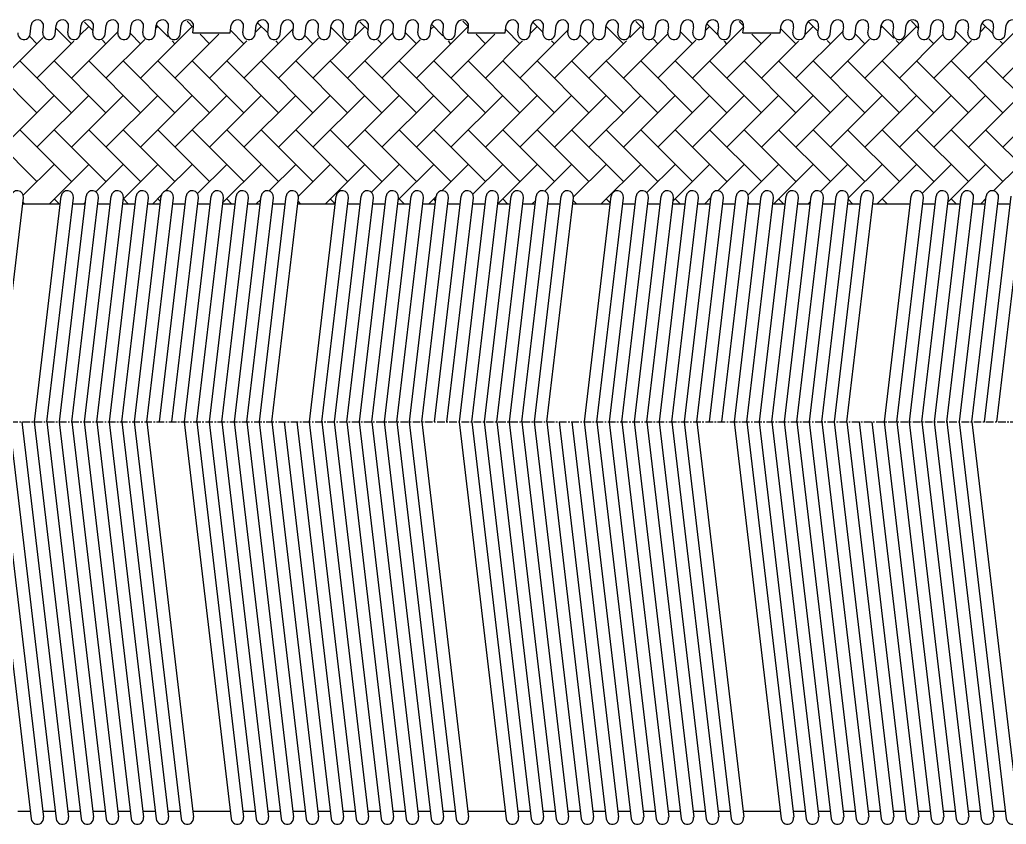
# Model space of a CAD drawing. Extents: x 3 to 1178, y 0 to 266.
# Drawn here: x 554.8 to 716.6, y 134.2 to 266.2 of the extents above; entities that cross this region are included whole.
import ezdxf

# ---------------------------------------------------------------- set-up
doc = ezdxf.new("R2010")
doc.units = 0
doc.linetypes.add('CENTER', pattern=[2, 1.25, -0.25, 0.25, -0.25])
doc.layers.get('0').update_dxf_attribs({"linetype": 'CONTINUOUS'})
doc.layers.add('CENTER', color=1, linetype='CENTER')

# ---------------------------------------------------------------- blocks, each defined once
blk = doc.blocks.new('*X8')
at = {"color": 0, "linetype": 'CONTINUOUS'}
for p, q in [((566.9, 264.38), (565.44, 265.85)), ((579.18, 263.42), (577.28, 265.32)), ((583.36, 264.89), (582.28, 265.98)), ((595.56, 264.01), (593.9, 265.67)), ((612.02, 264.52), (610.64, 265.9)), ((624.24, 263.61), (622.43, 265.42)), ((628.46, 265.05), (627.53, 265.98)), ((640.68, 264.15), (639.08, 265.74)), ((657.14, 264.66), (655.85, 265.94)), ((669.33, 263.77), (667.58, 265.52)), ((673.52, 265.24), (672.82, 265.94)), ((685.79, 264.28), (684.27, 265.81)), ((702.25, 264.8), (701.08, 265.97)), ((714.45, 263.91), (712.75, 265.61)), ((563.33, 262.3), (560.79, 264.83)), ((570.99, 264.3), (563.33, 256.64)), ((566.16, 265.12), (564.76, 263.73)), ((574.64, 262.3), (572.99, 263.95)), ((583.13, 265.12), (574.64, 256.64)), ((577.47, 265.12), (577.19, 264.85)), ((587.5, 263.84), (580.3, 256.64)), ((585.96, 262.3), (584.41, 263.84)), ((591.61, 262.3), (589.45, 264.46)), ((599.75, 264.78), (591.61, 256.64)), ((594.44, 265.12), (593.52, 264.2)), ((608.58, 262.3), (605.91, 264.97)), ((616.07, 264.13), (608.58, 256.64)), ((611.41, 265.12), (609.84, 263.55)), ((619.9, 262.3), (618.1, 264.09)), ((628.38, 265.12), (619.9, 256.64)), ((622.73, 265.12), (622.27, 264.67)), ((632.76, 263.84), (625.55, 256.64)), ((631.21, 262.3), (629.67, 263.84)), ((636.87, 262.3), (634.56, 264.6)), ((644.83, 264.6), (636.87, 256.64)), ((639.7, 265.12), (638.6, 264.02)), ((648.18, 262.3), (646.76, 263.72)), ((653.84, 262.3), (651.03, 265.11)), ((661.15, 263.95), (653.84, 256.64)), ((656.67, 265.12), (654.88, 263.33)), ((665.15, 262.3), (663.22, 264.23)), ((673.56, 265.05), (665.15, 256.64)), ((667.98, 265.12), (667.35, 264.5)), ((678.01, 263.84), (670.81, 256.64)), ((676.47, 262.3), (674.92, 263.84)), ((682.12, 262.3), (679.68, 264.74)), ((689.91, 264.42), (682.12, 256.64)), ((684.95, 265.12), (683.68, 263.85)), ((693.44, 262.3), (691.88, 263.86)), ((701.92, 265.12), (693.44, 256.64)), ((696.27, 265.12), (696.11, 264.97)), ((698.16, 263.23), (696.15, 265.24)), ((706.23, 263.78), (699.09, 256.64)), ((710.41, 262.3), (708.34, 264.37)), ((718.66, 264.89), (710.41, 256.64)), ((713.24, 265.12), (712.43, 264.32)), ((723.27, 263.84), (716.06, 256.64)), ((558.71, 263.33), (552.02, 256.64)), ((557.67, 262.3), (556.52, 263.45)), ((563.74, 262.71), (557.67, 256.64)), ((568.99, 262.3), (568.4, 262.88)), ((575.34, 262.99), (568.99, 256.64)), ((580.3, 262.3), (579.84, 262.76)), ((592.09, 262.77), (585.96, 256.64)), ((597.27, 262.3), (596.82, 262.75)), ((603.86, 263.23), (597.27, 256.64)), ((602.93, 262.3), (601.64, 263.58)), ((609.01, 262.73), (602.93, 256.64)), ((614.24, 262.3), (613.59, 262.95)), ((620.52, 262.92), (614.24, 256.64)), ((625.55, 262.3), (625.13, 262.72)), ((637.31, 262.74), (631.21, 256.64)), ((642.53, 262.3), (642.03, 262.79)), ((649.02, 263.13), (642.53, 256.64)), ((654.33, 262.79), (648.18, 256.64)), ((659.5, 262.3), (658.77, 263.02)), ((665.72, 262.86), (659.5, 256.64)), ((670.81, 262.3), (670.39, 262.71)), ((682.54, 262.72), (676.47, 256.64)), ((687.78, 262.3), (687.24, 262.84)), ((694.19, 263.05), (687.78, 256.64)), ((699.09, 262.3), (698.55, 262.84)), ((704.75, 262.3), (703.94, 263.1)), ((710.92, 262.81), (704.75, 256.64)), ((716.06, 262.3), (715.63, 262.73)), ((557.67, 250.98), (549.19, 259.47)), ((563.33, 250.98), (554.84, 259.47)), ((568.99, 250.98), (560.5, 259.47)), ((574.64, 250.98), (566.16, 259.47)), ((580.3, 250.98), (571.81, 259.47)), ((585.96, 250.98), (577.47, 259.47)), ((591.61, 250.98), (583.13, 259.47)), ((597.27, 250.98), (588.79, 259.47)), ((602.93, 250.98), (594.44, 259.47)), ((608.58, 250.98), (600.1, 259.47)), ((614.24, 250.98), (605.76, 259.47)), ((619.9, 250.98), (611.41, 259.47)), ((625.55, 250.98), (617.07, 259.47)), ((631.21, 250.98), (622.73, 259.47)), ((636.87, 250.98), (628.38, 259.47)), ((642.53, 250.98), (634.04, 259.47)), ((648.18, 250.98), (639.7, 259.47)), ((653.84, 250.98), (645.35, 259.47)), ((659.5, 250.98), (651.01, 259.47)), ((665.15, 250.98), (656.67, 259.47)), ((670.81, 250.98), (662.32, 259.47)), ((676.47, 250.98), (667.98, 259.47)), ((682.12, 250.98), (673.64, 259.47)), ((687.78, 250.98), (679.29, 259.47)), ((693.44, 250.98), (684.95, 259.47)), ((699.09, 250.98), (690.61, 259.47)), ((704.75, 250.98), (696.27, 259.47)), ((710.41, 250.98), (701.92, 259.47)), ((716.06, 250.98), (707.58, 259.47)), ((721.72, 250.98), (713.24, 259.47)), ((560.5, 253.81), (552.02, 245.33)), ((566.16, 253.81), (557.67, 245.33)), ((571.81, 253.81), (563.33, 245.33)), ((577.47, 253.81), (568.99, 245.33)), ((583.13, 253.81), (574.64, 245.33)), ((588.79, 253.81), (580.3, 245.33)), ((594.44, 253.81), (585.96, 245.33)), ((600.1, 253.81), (591.61, 245.33)), ((605.76, 253.81), (597.27, 245.33)), ((611.41, 253.81), (602.93, 245.33)), ((617.07, 253.81), (608.58, 245.33)), ((622.73, 253.81), (614.24, 245.33)), ((628.38, 253.81), (619.9, 245.33)), ((634.04, 253.81), (625.55, 245.33)), ((639.7, 253.81), (631.21, 245.33)), ((645.35, 253.81), (636.87, 245.33)), ((651.01, 253.81), (642.53, 245.33)), ((656.67, 253.81), (648.18, 245.33)), ((662.32, 253.81), (653.84, 245.33)), ((667.98, 253.81), (659.5, 245.33)), ((673.64, 253.81), (665.15, 245.33)), ((679.29, 253.81), (670.81, 245.33)), ((684.95, 253.81), (676.47, 245.33)), ((690.61, 253.81), (682.12, 245.33)), ((696.27, 253.81), (687.78, 245.33)), ((701.92, 253.81), (693.44, 245.33)), ((707.58, 253.81), (699.09, 245.33)), ((713.24, 253.81), (704.75, 245.33)), ((718.89, 253.81), (710.41, 245.33)), ((724.55, 253.81), (716.06, 245.33)), ((557.67, 239.67), (549.19, 248.15)), ((563.33, 239.67), (554.84, 248.15)), ((568.99, 239.67), (560.5, 248.15)), ((574.64, 239.67), (566.16, 248.15)), ((580.3, 239.67), (571.81, 248.15)), ((585.96, 239.67), (577.47, 248.15)), ((591.61, 239.67), (583.13, 248.15)), ((597.27, 239.67), (588.79, 248.15)), ((602.93, 239.67), (594.44, 248.15)), ((608.58, 239.67), (600.1, 248.15)), ((614.24, 239.67), (605.76, 248.15)), ((619.9, 239.67), (611.41, 248.15)), ((625.55, 239.67), (617.07, 248.15)), ((631.21, 239.67), (622.73, 248.15)), ((636.87, 239.67), (628.38, 248.15)), ((642.53, 239.67), (634.04, 248.15)), ((648.18, 239.67), (639.7, 248.15)), ((653.84, 239.67), (645.35, 248.15)), ((659.5, 239.67), (651.01, 248.15)), ((665.15, 239.67), (656.67, 248.15)), ((670.81, 239.67), (662.32, 248.15)), ((676.47, 239.67), (667.98, 248.15)), ((682.12, 239.67), (673.64, 248.15)), ((687.78, 239.67), (679.29, 248.15)), ((693.44, 239.67), (684.95, 248.15)), ((699.09, 239.67), (690.61, 248.15)), ((704.75, 239.67), (696.27, 248.15)), ((710.41, 239.67), (701.92, 248.15)), ((716.06, 239.67), (707.58, 248.15)), ((721.72, 239.67), (713.24, 248.15)), ((560.5, 242.5), (555.43, 237.43)), ((566.16, 242.5), (559.7, 236.04)), ((571.81, 242.5), (567.32, 238)), ((577.47, 242.5), (571.84, 236.87)), ((583.13, 242.5), (578.77, 238.14)), ((588.79, 242.5), (584, 237.71)), ((594.44, 242.5), (588.17, 236.22)), ((600.1, 242.5), (595.74, 238.14)), ((605.76, 242.5), (600.56, 237.3)), ((611.41, 242.5), (604.96, 236.04)), ((617.07, 242.5), (612.51, 237.94)), ((622.73, 242.5), (616.92, 236.69)), ((628.38, 242.5), (624.06, 238.18)), ((634.04, 242.5), (629.16, 237.62)), ((639.7, 242.5), (633.25, 236.05)), ((645.35, 242.5), (640.95, 238.1)), ((651.01, 242.5), (645.67, 237.16)), ((656.67, 242.5), (650.21, 236.04)), ((662.32, 242.5), (657.69, 237.86)), ((667.98, 242.5), (662, 236.52)), ((673.64, 242.5), (669.32, 238.18)), ((679.29, 242.5), (674.31, 237.51)), ((684.95, 242.5), (678.5, 236.04)), ((690.61, 242.5), (686.15, 238.04)), ((696.27, 242.5), (690.76, 236.99)), ((701.92, 242.5), (695.47, 236.04)), ((707.58, 242.5), (702.86, 237.78)), ((713.24, 242.5), (707.08, 236.34)), ((718.89, 242.5), (714.55, 238.16)), ((555.64, 236.04), (555.38, 236.31)), ((561.3, 236.04), (560.5, 236.84)), ((565.61, 236.29), (565.36, 236.04)), ((572.61, 236.04), (571.84, 236.82)), ((578.06, 237.42), (576.67, 236.04)), ((577.92, 236.39), (577.47, 236.84)), ((589.58, 236.04), (588.79, 236.84)), ((594.37, 236.76), (593.64, 236.04)), ((600.9, 236.04), (600.49, 236.45)), ((606.56, 236.04), (605.76, 236.84)), ((617.87, 236.04), (617.07, 236.84)), ((623.12, 237.24), (621.93, 236.04)), ((623.04, 236.53), (622.73, 236.84)), ((634.84, 236.04), (634.04, 236.84)), ((639.45, 236.59), (638.9, 236.04)), ((646.15, 236.04), (645.61, 236.58)), ((651.69, 236.16), (651.01, 236.84)), ((663.12, 236.04), (662.32, 236.84)), ((668.2, 237.06), (667.18, 236.04)), ((668.15, 236.67), (667.98, 236.84)), ((674.44, 236.04), (674.27, 236.21)), ((680.09, 236.04), (679.29, 236.84)), ((684.52, 236.41), (684.15, 236.04)), ((691.41, 236.04), (690.73, 236.72)), ((697.07, 236.04), (696.27, 236.84)), ((708.38, 236.04), (707.58, 236.84)), ((713.28, 236.88), (712.44, 236.04)), ((713.27, 236.81), (713.24, 236.84)), ((610.69, 236.12), (610.61, 236.04)), ((629.18, 236.04), (629.15, 236.07))]:
    blk.add_line(p, q, dxfattribs=at)

msp = doc.modelspace()

# ---------------------------------------------------------------- linework, layer by layer
at = {"color": 7, "linetype": 'CONTINUOUS'}
for p, q in [((556.55, 263.85), (556.72, 265.33)), ((560.65, 263.85), (560.82, 265.33)), ((564.75, 263.85), (564.92, 265.33)), ((568.85, 263.85), (569.02, 265.33)), ((572.95, 263.85), (573.12, 265.33)), ((577.05, 263.85), (577.22, 265.33)), ((581.15, 263.85), (581.32, 265.33)), ((589.37, 264.09), (589.52, 265.33)), ((593.45, 263.85), (593.62, 265.33)), ((597.55, 263.85), (597.72, 265.33)), ((601.65, 263.85), (601.82, 265.33)), ((605.75, 263.85), (605.92, 265.33)), ((609.85, 263.85), (610.02, 265.33)), ((613.95, 263.85), (614.12, 265.33)), ((618.05, 263.85), (618.22, 265.33)), ((622.15, 263.85), (622.32, 265.33)), ((626.25, 263.85), (626.42, 265.33)), ((634.47, 264.09), (634.62, 265.33)), ((638.55, 263.85), (638.72, 265.33)), ((642.65, 263.85), (642.82, 265.33)), ((646.75, 263.85), (646.92, 265.33)), ((650.85, 263.85), (651.02, 265.33)), ((654.95, 263.85), (655.12, 265.33)), ((659.05, 263.85), (659.22, 265.33)), ((663.15, 263.85), (663.32, 265.33)), ((667.25, 263.85), (667.42, 265.33)), ((671.35, 263.85), (671.52, 265.33)), ((679.57, 264.09), (679.72, 265.33)), ((683.65, 263.85), (683.82, 265.33)), ((687.75, 263.85), (687.92, 265.33)), ((691.85, 263.85), (692.02, 265.33)), ((695.95, 263.85), (696.12, 265.33)), ((700.05, 263.85), (700.22, 265.33)), ((704.15, 263.85), (704.32, 265.33)), ((708.25, 263.85), (708.42, 265.33)), ((712.35, 263.85), (712.52, 265.33)), ((716.45, 263.85), (716.62, 265.33)), ((558.64, 264.09), (558.76, 265.08)), ((562.74, 264.09), (562.86, 265.08)), ((566.84, 264.09), (566.96, 265.08)), ((570.94, 264.09), (571.06, 265.08)), ((575.04, 264.09), (575.16, 265.08)), ((579.14, 264.09), (579.26, 265.08)), ((583.24, 264.09), (583.36, 265.08)), ((583.24, 264.09), (589.37, 264.09)), ((591.44, 264.09), (591.56, 265.08)), ((595.54, 264.09), (595.66, 265.08)), ((599.64, 264.09), (599.76, 265.08)), ((603.74, 264.09), (603.86, 265.08)), ((607.84, 264.09), (607.96, 265.08)), ((611.94, 264.09), (612.06, 265.08)), ((616.04, 264.09), (616.16, 265.08)), ((620.14, 264.09), (620.26, 265.08)), ((624.24, 264.09), (624.36, 265.08)), ((628.34, 264.09), (628.46, 265.08)), ((628.34, 264.09), (634.47, 264.09)), ((636.54, 264.09), (636.66, 265.08)), ((640.64, 264.09), (640.76, 265.08)), ((644.74, 264.09), (644.86, 265.08)), ((648.84, 264.09), (648.96, 265.08)), ((652.94, 264.09), (653.06, 265.08)), ((657.04, 264.09), (657.16, 265.08)), ((661.14, 264.09), (661.26, 265.08)), ((665.24, 264.09), (665.36, 265.08)), ((669.34, 264.09), (669.46, 265.08)), ((673.44, 264.09), (673.56, 265.08)), ((673.44, 264.09), (679.57, 264.09)), ((681.64, 264.09), (681.76, 265.08)), ((685.74, 264.09), (685.86, 265.08)), ((689.84, 264.09), (689.96, 265.08)), ((693.94, 264.09), (694.06, 265.08)), ((698.04, 264.09), (698.16, 265.08)), ((702.14, 264.09), (702.26, 265.08)), ((706.24, 264.09), (706.36, 265.08)), ((710.34, 264.09), (710.46, 265.08)), ((714.44, 264.09), (714.56, 265.08)), ((551.1, 200.23), (555.46, 237.03)), ((557.24, 200.23), (561.63, 237.28)), ((559.3, 200.23), (563.66, 237.03)), ((561.34, 200.23), (565.73, 237.28)), ((563.4, 200.23), (567.76, 237.03)), ((565.44, 200.23), (569.83, 237.28)), ((567.5, 200.23), (571.86, 237.03)), ((569.54, 200.23), (573.93, 237.28)), ((571.6, 200.23), (575.96, 237.03)), ((573.64, 200.23), (578.03, 237.28)), ((575.7, 200.23), (580.06, 237.03)), ((577.74, 200.23), (582.13, 237.28)), ((579.8, 200.23), (584.16, 237.03)), ((581.84, 200.23), (586.23, 237.28)), ((583.9, 200.23), (588.26, 237.03)), ((585.94, 200.23), (590.33, 237.28)), ((588, 200.23), (592.36, 237.03)), ((590.04, 200.23), (594.43, 237.28)), ((592.1, 200.23), (596.46, 237.03)), ((594.14, 200.23), (598.53, 237.28)), ((596.2, 200.23), (600.56, 237.03)), ((602.34, 200.23), (606.73, 237.28)), ((604.4, 200.23), (608.76, 237.03)), ((606.44, 200.23), (610.83, 237.28)), ((608.5, 200.23), (612.86, 237.03)), ((610.54, 200.23), (614.93, 237.28)), ((612.6, 200.23), (616.96, 237.03)), ((614.64, 200.23), (619.03, 237.28)), ((616.7, 200.23), (621.06, 237.03)), ((618.74, 200.23), (623.13, 237.28)), ((620.8, 200.23), (625.16, 237.03)), ((622.84, 200.23), (627.23, 237.28)), ((624.9, 200.23), (629.26, 237.03)), ((626.94, 200.23), (631.33, 237.28)), ((629, 200.23), (633.36, 237.03)), ((631.04, 200.23), (635.43, 237.28)), ((633.1, 200.23), (637.46, 237.03)), ((635.14, 200.23), (639.53, 237.28)), ((637.2, 200.23), (641.56, 237.03)), ((639.24, 200.23), (643.63, 237.28)), ((641.3, 200.23), (645.66, 237.03)), ((647.44, 200.23), (651.83, 237.28)), ((649.5, 200.23), (653.86, 237.03)), ((651.54, 200.23), (655.93, 237.28)), ((653.6, 200.23), (657.96, 237.03)), ((655.64, 200.23), (660.03, 237.28)), ((657.7, 200.23), (662.06, 237.03)), ((659.74, 200.23), (664.13, 237.28)), ((661.8, 200.23), (666.16, 237.03)), ((663.84, 200.23), (668.23, 237.28)), ((665.9, 200.23), (670.26, 237.03)), ((667.94, 200.23), (672.33, 237.28)), ((670, 200.23), (674.36, 237.03)), ((672.04, 200.23), (676.43, 237.28)), ((674.1, 200.23), (678.46, 237.03)), ((676.14, 200.23), (680.53, 237.28)), ((678.2, 200.23), (682.56, 237.03)), ((680.24, 200.23), (684.63, 237.28)), ((682.3, 200.23), (686.66, 237.03)), ((684.34, 200.23), (688.73, 237.28)), ((686.4, 200.23), (690.76, 237.03)), ((688.44, 200.23), (692.83, 237.28)), ((690.5, 200.23), (694.86, 237.03)), ((696.64, 200.23), (701.03, 237.28)), ((698.7, 200.23), (703.06, 237.03)), ((700.74, 200.23), (705.13, 237.28)), ((702.8, 200.23), (707.16, 237.03)), ((704.84, 200.23), (709.23, 237.28)), ((706.9, 200.23), (711.26, 237.03)), ((708.94, 200.23), (713.33, 237.28)), ((711, 200.23), (715.36, 237.03)), ((713.04, 200.23), (717.43, 237.28)), ((715.1, 200.23), (719.46, 237.03)), ((555.34, 236.04), (561.48, 236.04)), ((563.54, 236.04), (565.58, 236.04)), ((567.64, 236.04), (569.68, 236.04)), ((571.74, 236.04), (573.78, 236.04)), ((575.84, 236.04), (577.88, 236.04)), ((579.94, 236.04), (581.98, 236.04)), ((584.04, 236.04), (586.08, 236.04)), ((588.14, 236.04), (590.18, 236.04)), ((592.24, 236.04), (594.28, 236.04)), ((596.34, 236.04), (598.38, 236.04)), ((600.44, 236.04), (606.58, 236.04)), ((608.64, 236.04), (610.68, 236.04)), ((612.74, 236.04), (614.78, 236.04)), ((616.84, 236.04), (618.88, 236.04)), ((620.94, 236.04), (622.98, 236.04)), ((625.04, 236.04), (627.08, 236.04)), ((629.14, 236.04), (631.18, 236.04)), ((633.24, 236.04), (635.28, 236.04)), ((637.34, 236.04), (639.38, 236.04)), ((641.44, 236.04), (643.48, 236.04)), ((645.54, 236.04), (651.68, 236.04)), ((653.74, 236.04), (655.78, 236.04)), ((657.84, 236.04), (659.88, 236.04)), ((661.94, 236.04), (663.98, 236.04)), ((666.04, 236.04), (668.08, 236.04)), ((670.14, 236.04), (672.18, 236.04)), ((674.24, 236.04), (676.28, 236.04)), ((678.34, 236.04), (680.38, 236.04)), ((682.44, 236.04), (684.48, 236.04)), ((686.54, 236.04), (688.58, 236.04)), ((690.64, 236.04), (692.68, 236.04)), ((694.74, 236.04), (700.88, 236.04)), ((702.94, 236.04), (704.98, 236.04)), ((707.04, 236.04), (709.08, 236.04)), ((711.14, 236.04), (713.18, 236.04)), ((715.24, 236.04), (717.28, 236.04)), ((549.01, 200.23), (556.72, 135.13)), ((551.07, 200.23), (558.76, 135.38)), ((553.11, 200.23), (560.82, 135.13)), ((555.17, 200.23), (562.86, 135.38)), ((557.21, 200.23), (564.92, 135.13)), ((559.27, 200.23), (566.96, 135.38)), ((561.31, 200.23), (569.02, 135.13)), ((563.37, 200.23), (571.06, 135.38)), ((565.41, 200.23), (573.12, 135.13)), ((567.47, 200.23), (575.16, 135.38)), ((569.51, 200.23), (577.22, 135.13)), ((571.57, 200.23), (579.26, 135.38)), ((573.61, 200.23), (581.32, 135.13)), ((575.67, 200.23), (583.36, 135.38)), ((581.81, 200.23), (589.52, 135.13)), ((583.87, 200.23), (591.56, 135.38)), ((585.91, 200.23), (593.62, 135.13)), ((587.97, 200.23), (595.66, 135.38)), ((590.01, 200.23), (597.72, 135.13)), ((592.07, 200.23), (599.76, 135.38)), ((594.11, 200.23), (601.82, 135.13)), ((596.17, 200.23), (603.86, 135.38)), ((598.21, 200.23), (605.92, 135.13)), ((600.27, 200.23), (607.96, 135.38)), ((602.31, 200.23), (610.02, 135.13)), ((604.37, 200.23), (612.06, 135.38)), ((606.41, 200.23), (614.12, 135.13)), ((608.47, 200.23), (616.16, 135.38)), ((610.51, 200.23), (618.22, 135.13)), ((612.57, 200.23), (620.26, 135.38)), ((614.61, 200.23), (622.32, 135.13)), ((616.67, 200.23), (624.36, 135.38)), ((618.71, 200.23), (626.42, 135.13)), ((620.77, 200.23), (628.46, 135.38)), ((626.91, 200.23), (634.62, 135.13)), ((628.97, 200.23), (636.66, 135.38)), ((631.01, 200.23), (638.72, 135.13)), ((633.07, 200.23), (640.76, 135.38)), ((635.11, 200.23), (642.82, 135.13)), ((637.17, 200.23), (644.86, 135.38)), ((639.21, 200.23), (646.92, 135.13)), ((641.27, 200.23), (648.96, 135.38)), ((643.31, 200.23), (651.02, 135.13)), ((645.37, 200.23), (653.06, 135.38)), ((647.41, 200.23), (655.12, 135.13)), ((649.47, 200.23), (657.16, 135.38)), ((651.51, 200.23), (659.22, 135.13)), ((653.57, 200.23), (661.26, 135.38)), ((655.61, 200.23), (663.32, 135.13)), ((657.67, 200.23), (665.36, 135.38)), ((659.71, 200.23), (667.42, 135.13)), ((661.77, 200.23), (669.46, 135.38)), ((663.81, 200.23), (671.52, 135.13)), ((665.87, 200.23), (673.56, 135.38)), ((672.01, 200.23), (679.72, 135.13)), ((674.07, 200.23), (681.76, 135.38)), ((676.11, 200.23), (683.82, 135.13)), ((678.17, 200.23), (685.86, 135.38)), ((680.21, 200.23), (687.92, 135.13)), ((682.27, 200.23), (689.96, 135.38)), ((684.31, 200.23), (692.02, 135.13)), ((686.37, 200.23), (694.06, 135.38)), ((688.41, 200.23), (696.12, 135.13)), ((690.47, 200.23), (698.16, 135.38)), ((692.51, 200.23), (700.22, 135.13)), ((694.57, 200.23), (702.26, 135.38)), ((696.61, 200.23), (704.32, 135.13)), ((698.67, 200.23), (706.36, 135.38)), ((700.71, 200.23), (708.42, 135.13)), ((702.77, 200.23), (710.46, 135.38)), ((704.81, 200.23), (712.52, 135.13)), ((706.87, 200.23), (714.56, 135.38)), ((708.91, 200.23), (716.62, 135.13)), ((710.97, 200.23), (718.66, 135.38)), ((554.54, 136.37), (556.57, 136.37)), ((558.64, 136.37), (560.67, 136.37)), ((562.74, 136.37), (564.77, 136.37)), ((566.84, 136.37), (568.87, 136.37)), ((570.94, 136.37), (572.97, 136.37)), ((575.04, 136.37), (577.07, 136.37)), ((579.14, 136.37), (581.17, 136.37)), ((583.24, 136.37), (589.37, 136.37)), ((591.44, 136.37), (593.47, 136.37)), ((595.54, 136.37), (597.57, 136.37)), ((599.64, 136.37), (601.67, 136.37)), ((603.74, 136.37), (605.77, 136.37)), ((607.84, 136.37), (609.87, 136.37)), ((611.94, 136.37), (613.97, 136.37)), ((616.04, 136.37), (618.07, 136.37)), ((620.14, 136.37), (622.17, 136.37)), ((624.24, 136.37), (626.27, 136.37)), ((628.34, 136.37), (634.47, 136.37)), ((636.54, 136.37), (638.57, 136.37)), ((640.64, 136.37), (642.67, 136.37)), ((644.74, 136.37), (646.77, 136.37)), ((648.84, 136.37), (650.87, 136.37)), ((652.94, 136.37), (654.97, 136.37)), ((657.04, 136.37), (659.07, 136.37)), ((661.14, 136.37), (663.17, 136.37)), ((665.24, 136.37), (667.27, 136.37)), ((669.34, 136.37), (671.37, 136.37)), ((673.44, 136.37), (679.57, 136.37)), ((681.64, 136.37), (683.67, 136.37)), ((685.74, 136.37), (687.77, 136.37)), ((689.84, 136.37), (691.87, 136.37)), ((693.94, 136.37), (695.97, 136.37)), ((698.04, 136.37), (700.07, 136.37)), ((702.14, 136.37), (704.17, 136.37)), ((706.24, 136.37), (708.27, 136.37)), ((710.34, 136.37), (712.37, 136.37)), ((714.44, 136.37), (716.47, 136.37))]:
    msp.add_line(p, q, dxfattribs=at)
for centre, radius, start, end in [((557.74, 265.2), 1.02, 353.2425, 173.2425), ((561.84, 265.2), 1.02, 353.2425, 173.2425), ((565.94, 265.2), 1.02, 353.2425, 173.2425), ((570.04, 265.2), 1.02, 353.2425, 173.2425), ((574.14, 265.2), 1.02, 353.2425, 173.2425), ((578.24, 265.2), 1.02, 353.2425, 173.2425), ((582.34, 265.2), 1.02, 353.2425, 173.2425), ((590.54, 265.2), 1.02, 353.2425, 173.2425), ((594.64, 265.2), 1.02, 353.2425, 173.2425), ((598.74, 265.2), 1.02, 353.2425, 173.2425), ((602.84, 265.2), 1.02, 353.2425, 173.2425), ((606.94, 265.2), 1.02, 353.2425, 173.2425), ((611.04, 265.2), 1.02, 353.2425, 173.2425), ((615.14, 265.2), 1.02, 353.2425, 173.2425), ((619.24, 265.2), 1.02, 353.2425, 173.2425), ((623.34, 265.2), 1.02, 353.2425, 173.2425), ((627.44, 265.2), 1.02, 353.2425, 173.2425), ((635.64, 265.2), 1.02, 353.2425, 173.2425), ((639.74, 265.2), 1.02, 353.2425, 173.2425), ((643.84, 265.2), 1.02, 353.2425, 173.2425), ((647.94, 265.2), 1.02, 353.2425, 173.2425), ((652.04, 265.2), 1.02, 353.2425, 173.2425), ((656.14, 265.2), 1.02, 353.2425, 173.2425), ((660.24, 265.2), 1.02, 353.2425, 173.2425), ((664.34, 265.2), 1.02, 353.2425, 173.2425), ((668.44, 265.2), 1.02, 353.2425, 173.2425), ((672.54, 265.2), 1.02, 353.2425, 173.2425), ((680.74, 265.2), 1.02, 353.2425, 173.2425), ((684.84, 265.2), 1.02, 353.2425, 173.2425), ((688.94, 265.2), 1.02, 353.2425, 173.2425), ((693.04, 265.2), 1.02, 353.2425, 173.2425), ((697.14, 265.2), 1.02, 353.2425, 173.2425), ((701.24, 265.2), 1.02, 353.2425, 173.2425), ((705.34, 265.2), 1.02, 353.2425, 173.2425), ((709.44, 265.2), 1.02, 353.2425, 173.2425), ((713.54, 265.2), 1.02, 353.2425, 173.2425), ((717.64, 265.2), 1.02, 353.2425, 173.2425), ((555.54, 263.97), 1.01, 173.2425, 353.2425), ((559.64, 263.97), 1.01, 173.2425, 353.2425), ((563.74, 263.97), 1.01, 173.2425, 353.2425), ((567.84, 263.97), 1.01, 173.2425, 353.2425), ((571.94, 263.97), 1.01, 173.2425, 353.2425), ((576.04, 263.97), 1.01, 173.2425, 353.2425), ((580.14, 263.97), 1.01, 173.2425, 353.2425), ((592.44, 263.97), 1.01, 173.2425, 353.2425), ((596.54, 263.97), 1.01, 173.2425, 353.2425), ((600.64, 263.97), 1.01, 173.2425, 353.2425), ((604.74, 263.97), 1.01, 173.2425, 353.2425), ((608.84, 263.97), 1.01, 173.2425, 353.2425), ((612.94, 263.97), 1.01, 173.2425, 353.2425), ((617.04, 263.97), 1.01, 173.2425, 353.2425), ((621.14, 263.97), 1.01, 173.2425, 353.2425), ((625.24, 263.97), 1.01, 173.2425, 353.2425), ((637.54, 263.97), 1.01, 173.2425, 353.2425), ((641.64, 263.97), 1.01, 173.2425, 353.2425), ((645.74, 263.97), 1.01, 173.2425, 353.2425), ((649.84, 263.97), 1.01, 173.2425, 353.2425), ((653.94, 263.97), 1.01, 173.2425, 353.2425), ((658.04, 263.97), 1.01, 173.2425, 353.2425), ((662.14, 263.97), 1.01, 173.2425, 353.2425), ((666.24, 263.97), 1.01, 173.2425, 353.2425), ((670.34, 263.97), 1.01, 173.2425, 353.2425), ((682.64, 263.97), 1.01, 173.2425, 353.2425), ((686.74, 263.97), 1.01, 173.2425, 353.2425), ((690.84, 263.97), 1.01, 173.2425, 353.2425), ((694.94, 263.97), 1.01, 173.2425, 353.2425), ((699.04, 263.97), 1.01, 173.2425, 353.2425), ((703.14, 263.97), 1.01, 173.2425, 353.2425), ((707.24, 263.97), 1.01, 173.2425, 353.2425), ((711.34, 263.97), 1.01, 173.2425, 353.2425), ((715.44, 263.97), 1.01, 173.2425, 353.2425), ((554.44, 237.15), 1.02, 353.2425, 173.2425), ((562.64, 237.15), 1.02, 353.2425, 173.2425), ((566.74, 237.15), 1.02, 353.2425, 173.2425), ((570.84, 237.15), 1.02, 353.2425, 173.2425), ((574.94, 237.15), 1.02, 353.2425, 173.2425), ((579.04, 237.15), 1.02, 353.2425, 173.2425), ((583.14, 237.15), 1.02, 353.2425, 173.2425), ((587.24, 237.15), 1.02, 353.2425, 173.2425), ((591.34, 237.15), 1.02, 353.2425, 173.2425), ((595.44, 237.15), 1.02, 353.2425, 173.2425), ((599.54, 237.15), 1.02, 353.2425, 173.2425), ((607.74, 237.15), 1.02, 353.2425, 173.2425), ((611.84, 237.15), 1.02, 353.2425, 173.2425), ((615.94, 237.15), 1.02, 353.2425, 173.2425), ((620.04, 237.15), 1.02, 353.2425, 173.2425), ((624.14, 237.15), 1.02, 353.2425, 173.2425), ((628.24, 237.15), 1.02, 353.2425, 173.2425), ((632.34, 237.15), 1.02, 353.2425, 173.2425), ((636.44, 237.15), 1.02, 353.2425, 173.2425), ((640.54, 237.15), 1.02, 353.2425, 173.2425), ((644.64, 237.15), 1.02, 353.2425, 173.2425), ((652.84, 237.15), 1.02, 353.2425, 173.2425), ((656.94, 237.15), 1.02, 353.2425, 173.2425), ((661.04, 237.15), 1.02, 353.2425, 173.2425), ((665.14, 237.15), 1.02, 353.2425, 173.2425), ((669.24, 237.15), 1.02, 353.2425, 173.2425), ((673.34, 237.15), 1.02, 353.2425, 173.2425), ((677.44, 237.15), 1.02, 353.2425, 173.2425), ((681.54, 237.15), 1.02, 353.2425, 173.2425), ((685.64, 237.15), 1.02, 353.2425, 173.2425), ((689.74, 237.15), 1.02, 353.2425, 173.2425), ((693.84, 237.15), 1.02, 353.2425, 173.2425), ((702.04, 237.15), 1.02, 353.2425, 173.2425), ((706.14, 237.15), 1.02, 353.2425, 173.2425), ((710.24, 237.15), 1.02, 353.2425, 173.2425), ((714.34, 237.15), 1.02, 353.2425, 173.2425), ((557.74, 135.25), 1.02, 186.7575, 6.7575), ((561.84, 135.25), 1.02, 186.7575, 6.7575), ((565.94, 135.25), 1.02, 186.7575, 6.7575), ((570.04, 135.25), 1.02, 186.7575, 6.7575), ((574.14, 135.25), 1.02, 186.7575, 6.7575), ((578.24, 135.25), 1.02, 186.7575, 6.7575), ((582.34, 135.25), 1.02, 186.7575, 6.7575), ((590.54, 135.25), 1.02, 186.7575, 6.7575), ((594.64, 135.25), 1.02, 186.7575, 6.7575), ((598.74, 135.25), 1.02, 186.7575, 6.7575), ((602.84, 135.25), 1.02, 186.7575, 6.7575), ((606.94, 135.25), 1.02, 186.7575, 6.7575), ((611.04, 135.25), 1.02, 186.7575, 6.7575), ((615.14, 135.25), 1.02, 186.7575, 6.7575), ((619.24, 135.25), 1.02, 186.7575, 6.7575), ((623.34, 135.25), 1.02, 186.7575, 6.7575), ((627.44, 135.25), 1.02, 186.7575, 6.7575), ((635.64, 135.25), 1.02, 186.7575, 6.7575), ((639.74, 135.25), 1.02, 186.7575, 6.7575), ((643.84, 135.25), 1.02, 186.7575, 6.7575), ((647.94, 135.25), 1.02, 186.7575, 6.7575), ((652.04, 135.25), 1.02, 186.7575, 6.7575), ((656.14, 135.25), 1.02, 186.7575, 6.7575), ((660.24, 135.25), 1.02, 186.7575, 6.7575), ((664.34, 135.25), 1.02, 186.7575, 6.7575), ((668.44, 135.25), 1.02, 186.7575, 6.7575), ((672.54, 135.25), 1.02, 186.7575, 6.7575), ((680.74, 135.25), 1.02, 186.7575, 6.7575), ((684.84, 135.25), 1.02, 186.7575, 6.7575), ((688.94, 135.25), 1.02, 186.7575, 6.7575), ((693.04, 135.25), 1.02, 186.7575, 6.7575), ((697.14, 135.25), 1.02, 186.7575, 6.7575), ((701.24, 135.25), 1.02, 186.7575, 6.7575), ((705.34, 135.25), 1.02, 186.7575, 6.7575), ((709.44, 135.25), 1.02, 186.7575, 6.7575), ((713.54, 135.25), 1.02, 186.7575, 6.7575), ((717.64, 135.25), 1.02, 186.7575, 6.7575)]:
    msp.add_arc(centre, radius, start, end, dxfattribs=at)
at = {"layer": 'CENTER', "color": 1, "linetype": 'CENTER'}
msp.add_line((47.28, 200.23), (1177.77, 200.23), dxfattribs=at)

# ---------------------------------------------------------------- block references
at = {"color": 3, "linetype": 'CONTINUOUS'}
msp.add_blockref('*X8', (0, 0), dxfattribs=at)

doc.saveas('drawing.dxf')
